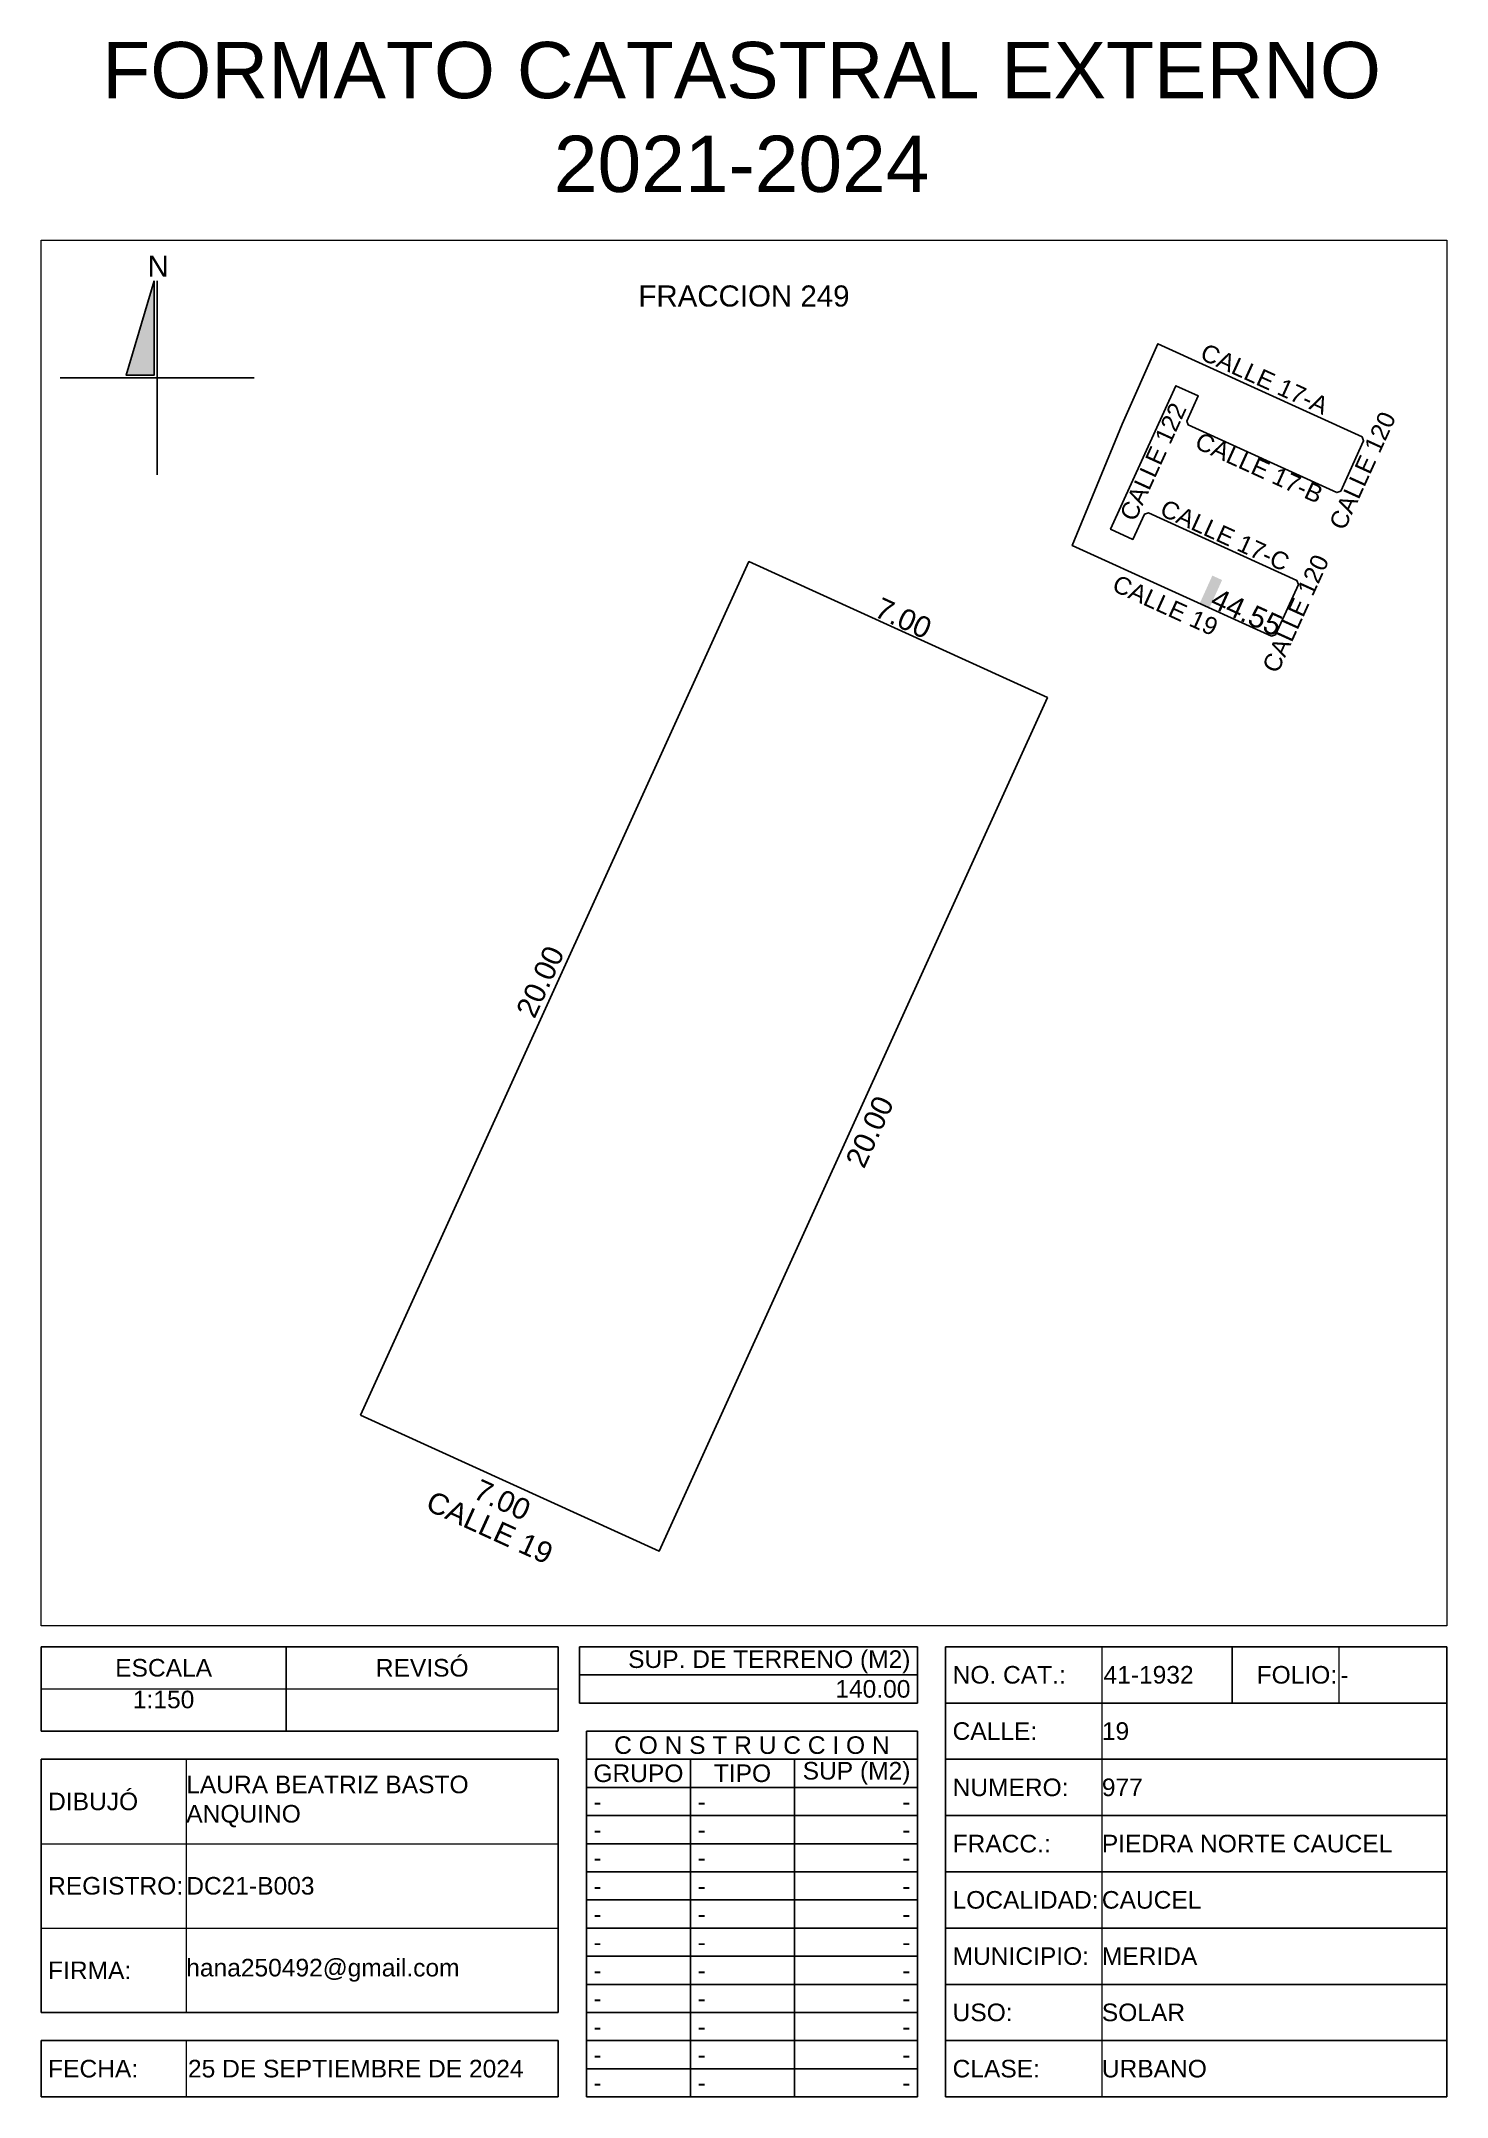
# Model space of a CAD drawing. Header units: inches. Extents: x 163.5 to 193.5, y 30.1 to 74.
import ezdxf

# ---------------------------------------------------------------- set-up
doc = ezdxf.new("R2010")
doc.units = ezdxf.units.IN
doc.header["$MEASUREMENT"] = 0
doc.layers.add('_DIV LOTES', color=7, linetype='Continuous')
doc.styles.add('Formato', font='arial.ttf')
doc.styles.add('Localizacion', font='arial.ttf')
doc.styles.get("Standard").update_dxf_attribs({"font": 'arial.ttf'})
doc.styles.add('Terreno', font='arial.ttf')
doc.dimstyles.new('T-100', dxfattribs={"dimscale": 0, "dimtxt": 0.45, "dimasz": 0.18, "dimexe": 0.18, "dimexo": 0.0625, "dimgap": 0.0905, "dimtad": 0, "dimzin": 1, "dimdsep": 46, "dimtxsty": 'Terreno', "dimblk": 'NONE', "dimcen": 0, "dimse1": 1, "dimse2": 1, "dimsd1": 1, "dimsd2": 1, "dimclrt": 256, "dimadec": 0, "dimazin": 0, "dimtfac": 1, "dimtix": 1, "dimtofl": 0, "dimtmove": 2, "dimatfit": 3, "dimldrblk": 'NONE', "dimfxl": 1, "dimtolj": 1, "dimarcsym": 0})
doc.dimstyles.new('U-100', dxfattribs={"dimscale": 0, "dimtxt": 0.375, "dimasz": 0.18, "dimexe": 0.18, "dimexo": 0.0625, "dimgap": 0.0905, "dimtad": 0, "dimzin": 1, "dimdsep": 46, "dimtxsty": 'Terreno', "dimblk": 'NONE', "dimcen": 0, "dimse1": 1, "dimse2": 1, "dimsd1": 1, "dimsd2": 1, "dimclrt": 256, "dimadec": 0, "dimazin": 0, "dimtfac": 1, "dimtix": 1, "dimtofl": 0, "dimtmove": 2, "dimatfit": 3, "dimldrblk": 'NONE', "dimfxl": 1, "dimtolj": 1, "dimarcsym": 0})

# ---------------------------------------------------------------- blocks, each defined once
blk = doc.blocks.new('*T4')
at = {"color": 0, "linetype": 'ByBlock', "lineweight": -2, "transparency": 16777216}
for p, q in [((0, 0), (11.036, 0)), ((0, 0), (0, -1.8)), ((5.23, 0), (5.23, -1.8)), ((11.036, 0), (11.036, -1.8)), ((0, -1.8), (11.036, -1.8))]:
    blk.add_line(p, q, dxfattribs=at)
at = {"layer": 'Defpoints', "color": 8, "linetype": 'ByBlock', "lineweight": 0, "transparency": 16777216}
blk.add_line((0, -0.9), (11.036, -0.9), dxfattribs=at)
at = {"color": 0, "lineweight": 18, "transparency": 16777216, "char_height": 0.375}
for s, insert, width, attachment_point in [('{\\C256;ESCALA}', (2.615, -0.45), 5.15762, 5), ('REVISÓ', (8.133, -0.45), 5.73486, 5), ('1:150', (2.615, -0.936), 5.15762, 2)]:
    blk.add_mtext(s, dxfattribs=dict(at, insert=insert, width=width, attachment_point=attachment_point))
blk = doc.blocks.new('*T5')
at = {"color": 0, "lineweight": -2, "transparency": 16777216}
for p, q in [((0, 0), (7.21, 0)), ((0, 0), (0, -0.6)), ((7.21, 0), (7.21, -0.6)), ((0, -0.6), (7.21, -0.6))]:
    blk.add_line(p, q, dxfattribs=at)
at = {"color": 0, "lineweight": 18, "transparency": 16777216, "insert": (7.06, -0.3), "char_height": 0.375, "width": 6.90975, "attachment_point": 6}
blk.add_mtext('140.00', dxfattribs=at)
blk = doc.blocks.new('*T6')
at = {"color": 0, "lineweight": -2, "transparency": 16777216}
for p, q in [((0, 0), (7.21, 0)), ((0, 0), (0, -0.6)), ((7.21, 0), (7.21, -0.6)), ((0, -0.6), (7.21, -0.6))]:
    blk.add_line(p, q, dxfattribs=at)
at = {"color": 0, "lineweight": 18, "transparency": 16777216, "insert": (7.06, -0.564), "char_height": 0.375, "width": 6.90975, "attachment_point": 9}
blk.add_mtext('{\\C256;  SUP. DE TERRENO (M2)   }', dxfattribs=at)
blk = doc.blocks.new('*T7')
at = {"color": 0, "lineweight": -2, "transparency": 16777216}
for p, q in [((0, 0), (3.336, 0)), ((0, 0), (0, -9.6)), ((0, -1.2), (3.336, -1.2)), ((0, -2.4), (3.336, -2.4)), ((0, -3.6), (3.336, -3.6)), ((0, -4.8), (3.336, -4.8)), ((0, -6), (3.336, -6)), ((0, -7.2), (3.336, -7.2)), ((0, -8.4), (3.336, -8.4)), ((0, -9.6), (3.336, -9.6))]:
    blk.add_line(p, q, dxfattribs=at)
at = {"layer": 'Defpoints', "color": 8, "linetype": 'ByBlock', "lineweight": 0, "transparency": 16777216}
blk.add_line((3.336, 0), (3.336, -9.6), dxfattribs=at)
at = {"color": 0, "lineweight": 18, "transparency": 16777216, "char_height": 0.375, "width": 3.03551, "attachment_point": 4, "style": 'Formato'}
for s, insert in [('NO. CAT.:', (0.15, -0.6)), ('CALLE:', (0.15, -1.8)), ('NUMERO:', (0.15, -3)), ('FRACC.:', (0.15, -4.2)), ('LOCALIDAD:', (0.15, -5.4)), ('MUNICIPIO:', (0.15, -6.6)), ('CLASE:', (0.15, -9))]:
    blk.add_mtext(s, dxfattribs=dict(at, insert=insert))
at = {"color": 0, "lineweight": 18, "transparency": 16777216, "insert": (0.15, -7.8), "char_height": 0.375, "width": 3.03551, "attachment_point": 4}
blk.add_mtext('USO:', dxfattribs=at)
blk = doc.blocks.new('*T8')
at = {"color": 0, "lineweight": -2, "transparency": 16777216}
for p, q in [((0, 0), (7.363, 0)), ((7.363, 0), (7.363, -8.4)), ((0, -1.2), (7.363, -1.2)), ((0, -2.4), (7.363, -2.4)), ((0, -3.6), (7.363, -3.6)), ((0, -4.8), (7.363, -4.8)), ((0, -6), (7.363, -6)), ((0, -7.2), (7.363, -7.2)), ((0, -8.4), (7.363, -8.4))]:
    blk.add_line(p, q, dxfattribs=at)
at = {"layer": 'Defpoints', "color": 8, "linetype": 'ByBlock', "lineweight": 0, "transparency": 16777216}
blk.add_line((0, 0), (0, -8.4), dxfattribs=at)
at = {"color": 0, "lineweight": 18, "transparency": 16777216, "char_height": 0.375, "width": 7.363, "attachment_point": 4}
for s, insert in [('19', (0, -0.6)), ('977', (0, -1.8)), ('PIEDRA NORTE CAUCEL', (0, -3)), ('CAUCEL', (0, -4.2)), ('MERIDA', (0, -5.4)), ('SOLAR', (0, -6.6)), ('URBANO', (0, -7.8))]:
    blk.add_mtext(s, dxfattribs=dict(at, insert=insert))
blk = doc.blocks.new('*T9')
at = {"color": 0, "lineweight": -2, "transparency": 16777216}
for p, q in [((0, 0), (2.782, 0)), ((2.782, 0), (2.782, -1.2)), ((0, -1.2), (2.782, -1.2))]:
    blk.add_line(p, q, dxfattribs=at)
at = {"layer": 'Defpoints', "color": 8, "linetype": 'ByBlock', "lineweight": 0, "transparency": 16777216}
blk.add_line((0, 0), (0, -1.2), dxfattribs=at)
at = {"color": 0, "lineweight": 18, "transparency": 16777216, "insert": (0.036, -0.6), "char_height": 0.375, "width": 2.7103, "attachment_point": 4}
blk.add_mtext('41-1932', dxfattribs=at)
blk = doc.blocks.new('*T10')
at = {"color": 0, "lineweight": -2, "transparency": 16777216}
for p, q in [((0, 0), (2.273, 0)), ((0, 0), (0, -1.2)), ((0, -1.2), (2.273, -1.2))]:
    blk.add_line(p, q, dxfattribs=at)
at = {"layer": 'Defpoints', "color": 8, "linetype": 'ByBlock', "lineweight": 0, "transparency": 16777216}
blk.add_line((2.273, 0), (2.273, -1.2), dxfattribs=at)
at = {"color": 0, "lineweight": 18, "transparency": 16777216, "insert": (2.237, -0.6), "char_height": 0.375, "width": 2.2007, "attachment_point": 6}
blk.add_mtext(' FOLIO:', dxfattribs=at)
blk = doc.blocks.new('*T11')
at = {"color": 0, "lineweight": -2, "transparency": 16777216}
for p, q in [((0, 0), (2.308, 0)), ((2.308, 0), (2.308, -1.2)), ((0, -1.2), (2.308, -1.2))]:
    blk.add_line(p, q, dxfattribs=at)
at = {"layer": 'Defpoints', "color": 8, "linetype": 'ByBlock', "lineweight": 0, "transparency": 16777216}
blk.add_line((0, 0), (0, -1.2), dxfattribs=at)
at = {"color": 0, "lineweight": 18, "transparency": 16777216, "insert": (0.036, -0.6), "char_height": 0.375, "width": 2.236, "attachment_point": 4}
blk.add_mtext('-', dxfattribs=at)
blk = doc.blocks.new('*T12')
at = {"color": 0, "lineweight": -2, "transparency": 16777216}
for p, q in [((0, 0), (3.098, 0)), ((0, 0), (0, -1.2)), ((0, -1.2), (3.098, -1.2))]:
    blk.add_line(p, q, dxfattribs=at)
at = {"layer": 'Defpoints', "color": 8, "linetype": 'ByBlock', "lineweight": 0, "transparency": 16777216}
blk.add_line((3.098, 0), (3.098, -1.2), dxfattribs=at)
at = {"color": 0, "lineweight": 18, "transparency": 16777216, "insert": (0.15, -0.6), "char_height": 0.375, "width": 2.79829, "attachment_point": 4}
blk.add_mtext('{\\C256;FECHA:}', dxfattribs=at)
blk = doc.blocks.new('*T13')
at = {"color": 0, "lineweight": -2, "transparency": 16777216}
for p, q in [((0, 0), (7.938, 0)), ((7.938, 0), (7.938, -1.2)), ((0, -1.2), (7.938, -1.2))]:
    blk.add_line(p, q, dxfattribs=at)
at = {"layer": 'Defpoints', "color": 8, "linetype": 'ByBlock', "lineweight": 0, "transparency": 16777216}
blk.add_line((0, 0), (0, -1.2), dxfattribs=at)
at = {"color": 0, "lineweight": 18, "transparency": 16777216, "insert": (0.036, -0.6), "char_height": 0.375, "width": 7.86619, "attachment_point": 4}
blk.add_mtext('{\\C256;25 DE SEPTIEMBRE DE 2024}', dxfattribs=at)
blk = doc.blocks.new('*T14')
at = {"color": 0, "lineweight": -2, "transparency": 16777216}
for p, q in [((0, 0), (7.065, 0)), ((0, 0), (0, -7.8)), ((7.065, 0), (7.065, -7.8)), ((0, -0.6), (7.065, -0.6)), ((2.22, -0.6), (2.22, -7.8)), ((4.44, -0.6), (4.44, -7.8)), ((0, -1.2), (7.065, -1.2)), ((0, -1.8), (7.065, -1.8)), ((0, -2.4), (7.065, -2.4)), ((0, -3), (7.065, -3)), ((0, -3.6), (7.065, -3.6)), ((0, -4.2), (7.065, -4.2)), ((0, -4.8), (7.065, -4.8)), ((0, -5.4), (7.065, -5.4)), ((0, -6), (7.065, -6)), ((0, -6.6), (7.065, -6.6)), ((0, -7.2), (7.065, -7.2)), ((0, -7.8), (7.065, -7.8))]:
    blk.add_line(p, q, dxfattribs=at)
at = {"color": 0, "lineweight": 18, "transparency": 16777216, "char_height": 0.375}
for s, insert, width, attachment_point in [('{\\C256;C O N S T R U C C I O N}', (3.532, -0.3), 7.065, 5), ('GRUPO', (1.11, -0.9), 2.22, 5), ('TIPO', (3.33, -0.9), 2.22, 5), ('SUP (M2)', (6.915, -0.9), 2.325, 6), ('-', (0.15, -1.5), 1.92, 4), ('-', (2.37, -1.5), 1.92, 4), ('-', (0.15, -2.1), 1.92, 4), ('-', (2.37, -2.1), 1.92, 4), ('-', (0.15, -2.7), 1.92, 4), ('-', (2.37, -2.7), 1.92, 4), ('-', (0.15, -3.3), 1.92, 4), ('-', (2.37, -3.3), 1.92, 4), ('-', (0.15, -3.9), 1.92, 4), ('-', (2.37, -3.9), 1.92, 4), ('-', (0.15, -4.5), 1.92, 4), ('-', (2.37, -4.5), 1.92, 4), ('-', (0.15, -5.1), 1.92, 4), ('-', (2.37, -5.1), 1.92, 4), ('-', (0.15, -5.7), 1.92, 4), ('-', (2.37, -5.7), 1.92, 4), ('-', (0.15, -6.3), 1.92, 4), ('-', (2.37, -6.3), 1.92, 4), ('-', (0.15, -6.9), 1.92, 4), ('-', (2.37, -6.9), 1.92, 4), ('-', (0.15, -7.5), 1.92, 4), ('-', (2.37, -7.5), 1.92, 4), ('-', (6.915, -7.5), 2.325, 6)]:
    blk.add_mtext(s, dxfattribs=dict(at, insert=insert, width=width, attachment_point=attachment_point))
at = {"color": 0, "lineweight": 18, "transparency": 16777216, "char_height": 0.375, "width": 2.325, "attachment_point": 6, "style": 'Formato'}
for insert in [(6.915, -1.5), (6.915, -2.1), (6.915, -2.7), (6.915, -3.3), (6.915, -3.9), (6.915, -4.5), (6.915, -5.1), (6.915, -5.7), (6.915, -6.3), (6.915, -6.9)]:
    blk.add_mtext('-', dxfattribs=dict(at, insert=insert))
blk = doc.blocks.new('*T15')
at = {"color": 0, "lineweight": -2, "transparency": 16777216}
for p, q in [((0, 0), (11.036, 0)), ((0, 0), (0, -5.4)), ((11.036, 0), (11.036, -5.4)), ((0, -5.4), (11.036, -5.4))]:
    blk.add_line(p, q, dxfattribs=at)
at = {"layer": 'Defpoints', "color": 8, "linetype": 'ByBlock', "lineweight": 0, "transparency": 16777216}
for p, q in [((3.098, 0), (3.098, -5.4)), ((0, -1.8), (11.036, -1.8)), ((0, -3.6), (11.036, -3.6))]:
    blk.add_line(p, q, dxfattribs=at)
at = {"color": 0, "lineweight": 18, "transparency": 16777216, "char_height": 0.375, "width": 7.93819, "attachment_point": 4, "style": 'Formato'}
for s, insert in [('LAURA BEATRIZ BASTO ANQUINO', (3.098, -0.9)), ('DC21-B003', (3.098, -2.7)), ('hana250492@gmail.com', (3.098, -4.5))]:
    blk.add_mtext(s, dxfattribs=dict(at, insert=insert))
at = {"color": 0, "lineweight": 18, "transparency": 16777216, "char_height": 0.375, "width": 2.79829, "attachment_point": 4}
for s, insert in [('DIBUJÓ', (0.15, -0.9)), ('REGISTRO:', (0.15, -2.7)), ('FIRMA:', (0.15, -4.5))]:
    blk.add_mtext(s, dxfattribs=dict(at, insert=insert))
blk = doc.blocks.new('Norte')
blk.add_hatch(color=256).paths.add_polyline_path([(2254.291, 2179.168), (2254.691, 2179.168), (2254.691, 2180.508)])
for p, q in [((2254.731, 2180.508), (2254.731, 2177.748)), ((2253.351, 2179.128), (2256.111, 2179.128))]:
    blk.add_line(p, q)
blk.add_lwpolyline([(2254.691, 2180.508), (2254.291, 2179.168), (2254.691, 2179.168)], close=True)
at = {"insert": (2254.595, 2180.866), "char_height": 0.3, "width": 0.27128, "attachment_point": 1, "style": 'Localizacion'}
blk.add_mtext('N', dxfattribs=at)
blk = doc.blocks.new('*D21')
at = {"layer": 'Defpoints', "color": 0, "transparency": 16777216}
for p in [(185.525, 63.228), (189.634, 60.984), (189.775, 61.294)]:
    blk.add_point(p, dxfattribs=at)
at = {"transparency": 16777216, "insert": (187.509, 61.951), "char_height": 0.375, "attachment_point": 5, "rotation": 335.528, "style": 'Terreno'}
blk.add_mtext('\\A1;CALLE 19', dxfattribs=at)
blk = doc.blocks.new('_None')
blk = doc.blocks.new('*D22')
at = {"layer": 'Defpoints', "color": 0, "transparency": 16777216}
for p in [(190.348, 62.399), (190.536, 62.313), (189.86, 61.325)]:
    blk.add_point(p, dxfattribs=at)
at = {"transparency": 16777216, "insert": (190.292, 61.776), "char_height": 0.375, "attachment_point": 5, "rotation": 65.528, "style": 'Terreno'}
blk.add_mtext('\\A1;CALLE 120', dxfattribs=at)
blk = doc.blocks.new('*D23')
at = {"layer": 'Defpoints', "color": 0, "transparency": 16777216}
for p in [(187.217, 64.08), (187.147, 63.925), (190.317, 62.483)]:
    blk.add_point(p, dxfattribs=at)
at = {"transparency": 16777216, "insert": (188.78, 63.444), "char_height": 0.375, "attachment_point": 5, "rotation": 335.528, "style": 'Terreno'}
blk.add_mtext('\\A1;CALLE 17-C', dxfattribs=at)
blk = doc.blocks.new('*D24')
at = {"layer": 'Defpoints', "color": 0, "transparency": 16777216}
for p in [(187.737, 66.636), (187.86, 66.58), (186.343, 63.574)]:
    blk.add_point(p, dxfattribs=at)
at = {"transparency": 16777216, "insert": (187.25, 65.014), "char_height": 0.375, "attachment_point": 5, "rotation": 65.528, "style": 'Terreno'}
blk.add_mtext('\\A1;CALLE 122', dxfattribs=at)
blk = doc.blocks.new('*D25')
at = {"layer": 'Defpoints', "color": 0, "transparency": 16777216}
for p in [(188, 65.799), (191.108, 64.222), (191.169, 64.356)]:
    blk.add_point(p, dxfattribs=at)
at = {"transparency": 16777216, "insert": (189.512, 64.885), "char_height": 0.375, "attachment_point": 5, "rotation": 335.528, "style": 'Terreno'}
blk.add_mtext('\\A1;CALLE 17-B', dxfattribs=at)
blk = doc.blocks.new('*D26')
at = {"layer": 'Defpoints', "color": 0, "transparency": 16777216}
for p in [(191.742, 65.461), (191.963, 65.36), (191.253, 64.388)]:
    blk.add_point(p, dxfattribs=at)
at = {"transparency": 16777216, "insert": (191.719, 64.824), "char_height": 0.375, "attachment_point": 5, "rotation": 65.528, "style": 'Terreno'}
blk.add_mtext('\\A1;CALLE 120', dxfattribs=at)
blk = doc.blocks.new('*D27')
at = {"layer": 'Defpoints', "color": 0, "transparency": 16777216}
for p in [(186.161, 62.939), (189.874, 61.511), (189.775, 61.294)]:
    blk.add_point(p, dxfattribs=at)
at = {"transparency": 16777216, "insert": (189.246, 61.804), "char_height": 0.45, "attachment_point": 5, "rotation": 335.528, "style": 'Terreno'}
blk.add_mtext('\\A1;44.55', dxfattribs=at)
blk = doc.blocks.new('*D28')
at = {"layer": 'Defpoints', "color": 0, "transparency": 16777216}
for p in [(178.314, 63.025), (178.623, 62.885), (170.338, 44.681)]:
    blk.add_point(p, dxfattribs=at)
at = {"transparency": 16777216, "insert": (174.171, 53.924), "char_height": 0.45, "attachment_point": 5, "rotation": 65.528, "style": 'Terreno'}
blk.add_mtext('\\A1;20.00', dxfattribs=at)
blk = doc.blocks.new('*D29')
at = {"layer": 'Defpoints', "color": 0, "transparency": 16777216}
for p in [(184.994, 59.985), (176.709, 41.782), (177.059, 41.622)]:
    blk.add_point(p, dxfattribs=at)
at = {"transparency": 16777216, "insert": (181.202, 50.724), "char_height": 0.45, "attachment_point": 5, "rotation": 65.528, "style": 'Terreno'}
blk.add_mtext('\\A1;20.00', dxfattribs=at)
blk = doc.blocks.new('*D30')
at = {"layer": 'Defpoints', "color": 0, "transparency": 16777216}
for p in [(170.174, 44.321), (170.338, 44.681), (176.709, 41.782)]:
    blk.add_point(p, dxfattribs=at)
at = {"transparency": 16777216, "insert": (173.36, 42.871), "char_height": 0.45, "attachment_point": 5, "rotation": 335.528, "style": 'Terreno'}
blk.add_mtext('\\A1;7.00', dxfattribs=at)
blk = doc.blocks.new('*D31')
at = {"layer": 'Defpoints', "color": 0, "transparency": 16777216}
for p in [(170.338, 44.681), (169.906, 43.733), (176.709, 41.782)]:
    blk.add_point(p, dxfattribs=at)
at = {"transparency": 16777216, "insert": (173.092, 42.283), "char_height": 0.45, "attachment_point": 5, "rotation": 335.528, "style": 'Terreno'}
blk.add_mtext('\\A1;CALLE 19', dxfattribs=at)
blk = doc.blocks.new('*D32')
at = {"layer": 'Defpoints', "color": 0, "transparency": 16777216}
for p in [(178.623, 62.885), (185.104, 60.227), (184.994, 59.985)]:
    blk.add_point(p, dxfattribs=at)
at = {"transparency": 16777216, "insert": (181.919, 61.677), "char_height": 0.45, "attachment_point": 5, "rotation": 335.528, "style": 'Terreno'}
blk.add_mtext('\\A1;7.00', dxfattribs=at)
blk = doc.blocks.new('*D34')
at = {"layer": 'Defpoints', "color": 0, "transparency": 16777216}
for p in [(163.518, 69.739), (193.518, 69.739), (193.518, 68.547)]:
    blk.add_point(p, dxfattribs=at)
at = {"transparency": 16777216, "insert": (178.518, 68.547), "char_height": 0.45, "width": 5.55464, "attachment_point": 5, "style": 'Terreno'}
blk.add_mtext('\\A1;FRACCION 249', dxfattribs=at)
blk = doc.blocks.new('*D36')
at = {"layer": 'Defpoints', "color": 0, "transparency": 16777216}
for p in [(187.35, 67.53), (187.531, 67.929), (191.71, 65.545)]:
    blk.add_point(p, dxfattribs=at)
at = {"transparency": 16777216, "insert": (189.626, 66.779), "char_height": 0.375, "attachment_point": 5, "rotation": 335.528, "style": 'Terreno'}
blk.add_mtext('\\A1;CALLE 17-A', dxfattribs=at)

msp = doc.modelspace()

# ---------------------------------------------------------------- hatches: boundary and pattern name
h = msp.add_hatch(color=256)
h.dxf.hatch_style = 1
h.paths.add_polyline_path([(188.721, 62.491), (188.696, 62.503), (188.513, 62.586), (188.243, 61.991), (188.451, 61.897)])

# ---------------------------------------------------------------- linework, layer by layer
at = {"lineweight": 18}
msp.add_lwpolyline([(163.518, 69.739), (193.518, 69.739), (193.518, 40.189), (163.518, 40.189)], close=True, dxfattribs=at)
at = {"layer": '_DIV LOTES'}
for points in [[(189.775, 61.294), (189.86, 61.325), (190.348, 62.399), (190.317, 62.483), (187.147, 63.925), (187.063, 63.894), (186.818, 63.357), (186.343, 63.574), (187.737, 66.636), (188.212, 66.42), (187.968, 65.883), (188, 65.799), (191.169, 64.356), (191.253, 64.388), (191.742, 65.461), (191.71, 65.545), (187.35, 67.53), (186.587, 65.813), (185.525, 63.228), (189.775, 61.294)], [(170.338, 44.681), (178.623, 62.885), (184.994, 59.985), (176.709, 41.782), (170.338, 44.681)]]:
    msp.add_lwpolyline(points, dxfattribs=at)

# ---------------------------------------------------------------- block references
at = {"lineweight": 25, "xscale": 1.5, "yscale": 1.5, "zscale": 1.5}
msp.add_blockref('Norte', (-3216.104, -3201.888), dxfattribs=at)
for name, p in [('*T4', (163.518, 39.739)), ('*T6', (175.01, 39.739)), ('*T7', (182.82, 39.739)), ('*T9', (186.155, 39.739)), ('*T10', (188.938, 39.739)), ('*T11', (191.21, 39.739)), ('*T5', (175.01, 39.139)), ('*T8', (186.155, 38.539)), ('*T14', (175.155, 37.939)), ('*T15', (163.518, 37.339)), ('*T12', (163.518, 31.339)), ('*T13', (166.617, 31.339))]:
    msp.add_blockref(name, p)

# ---------------------------------------------------------------- texts
at = {"lineweight": 18, "insert": (178.468, 72.36), "char_height": 1.2, "width": 31.23058, "attachment_point": 5, "style": 'Formato'}
msp.add_mtext('\\A1;FORMATO CATASTRAL EXTERNO 2021-2024', dxfattribs=at)

# ---------------------------------------------------------------- dimensions: what is measured, and where the dimension line sits
dim = msp.add_linear_dim(base=(193.518, 68.547), p1=(163.518, 69.739), p2=(193.518, 69.739), text='FRACCION 249', dimstyle='T-100', override={"dimscale": 1})
dim.commit()
dim.dimension.update_dxf_attribs({"geometry": '*D34', "text_midpoint": (178.518, 68.547)})
for base, p1, p2, angle, text, dimstyle, picture, middle in [((187.531, 67.929), (191.71, 65.545), (187.35, 67.53), 155.528, 'CALLE 17-A', 'U-100', '*D36', (189.626, 66.779)), ((187.86, 66.58), (186.343, 63.574), (187.737, 66.636), 65.528, 'CALLE 122', 'U-100', '*D24', (187.25, 65.014)), ((191.108, 64.222), (188, 65.799), (191.169, 64.356), 335.528, 'CALLE 17-B', 'U-100', '*D25', (189.512, 64.885)), ((187.217, 64.08), (190.317, 62.483), (187.147, 63.925), 155.528, 'CALLE 17-C', 'U-100', '*D23', (188.78, 63.444)), ((189.874, 61.511), (186.161, 62.939), (189.775, 61.294), 335.528, '44.55', 'T-100', '*D27', (189.246, 61.804))]:
    dim = msp.add_linear_dim(base=base, p1=p1, p2=p2, angle=angle, text=text, dimstyle=dimstyle, override={"dimscale": 1})
    dim.commit()
    dim.dimension.update_dxf_attribs({"geometry": picture, "text_midpoint": middle, "dimtype": 161})
for p1, p2, distance, text, dimstyle, picture, middle in [((191.253, 64.388), (191.742, 65.461), -0.243, 'CALLE 120', 'U-100', '*D26', (191.719, 64.824)), ((185.525, 63.228), (189.775, 61.294), -0.341, 'CALLE 19', 'U-100', '*D21', (187.509, 61.951)), ((189.86, 61.325), (190.348, 62.399), -0.207, 'CALLE 120', 'U-100', '*D22', (190.292, 61.776)), ((176.709, 41.782), (170.338, 44.681), 1.042, 'CALLE 19', 'T-100', '*D31', (173.092, 42.283))]:
    dim = msp.add_aligned_dim(p1=p1, p2=p2, distance=distance, text=text, dimstyle=dimstyle, override={"dimscale": 1})
    dim.commit()
    dim.dimension.update_dxf_attribs({"geometry": picture, "text_midpoint": middle})
for p1, p2, distance, picture, middle in [((170.338, 44.681), (178.623, 62.885), 0.34, '*D28', (174.171, 53.924)), ((178.623, 62.885), (184.994, 59.985), 0.266, '*D32', (181.919, 61.677)), ((184.994, 59.985), (176.709, 41.782), 0.385, '*D29', (181.202, 50.724)), ((176.709, 41.782), (170.338, 44.681), 0.396, '*D30', (173.36, 42.871))]:
    dim = msp.add_aligned_dim(p1=p1, p2=p2, distance=distance, dimstyle='T-100', override={"dimscale": 1})
    dim.commit()
    dim.dimension.update_dxf_attribs({"geometry": picture, "text_midpoint": middle})

doc.saveas('drawing.dxf')
